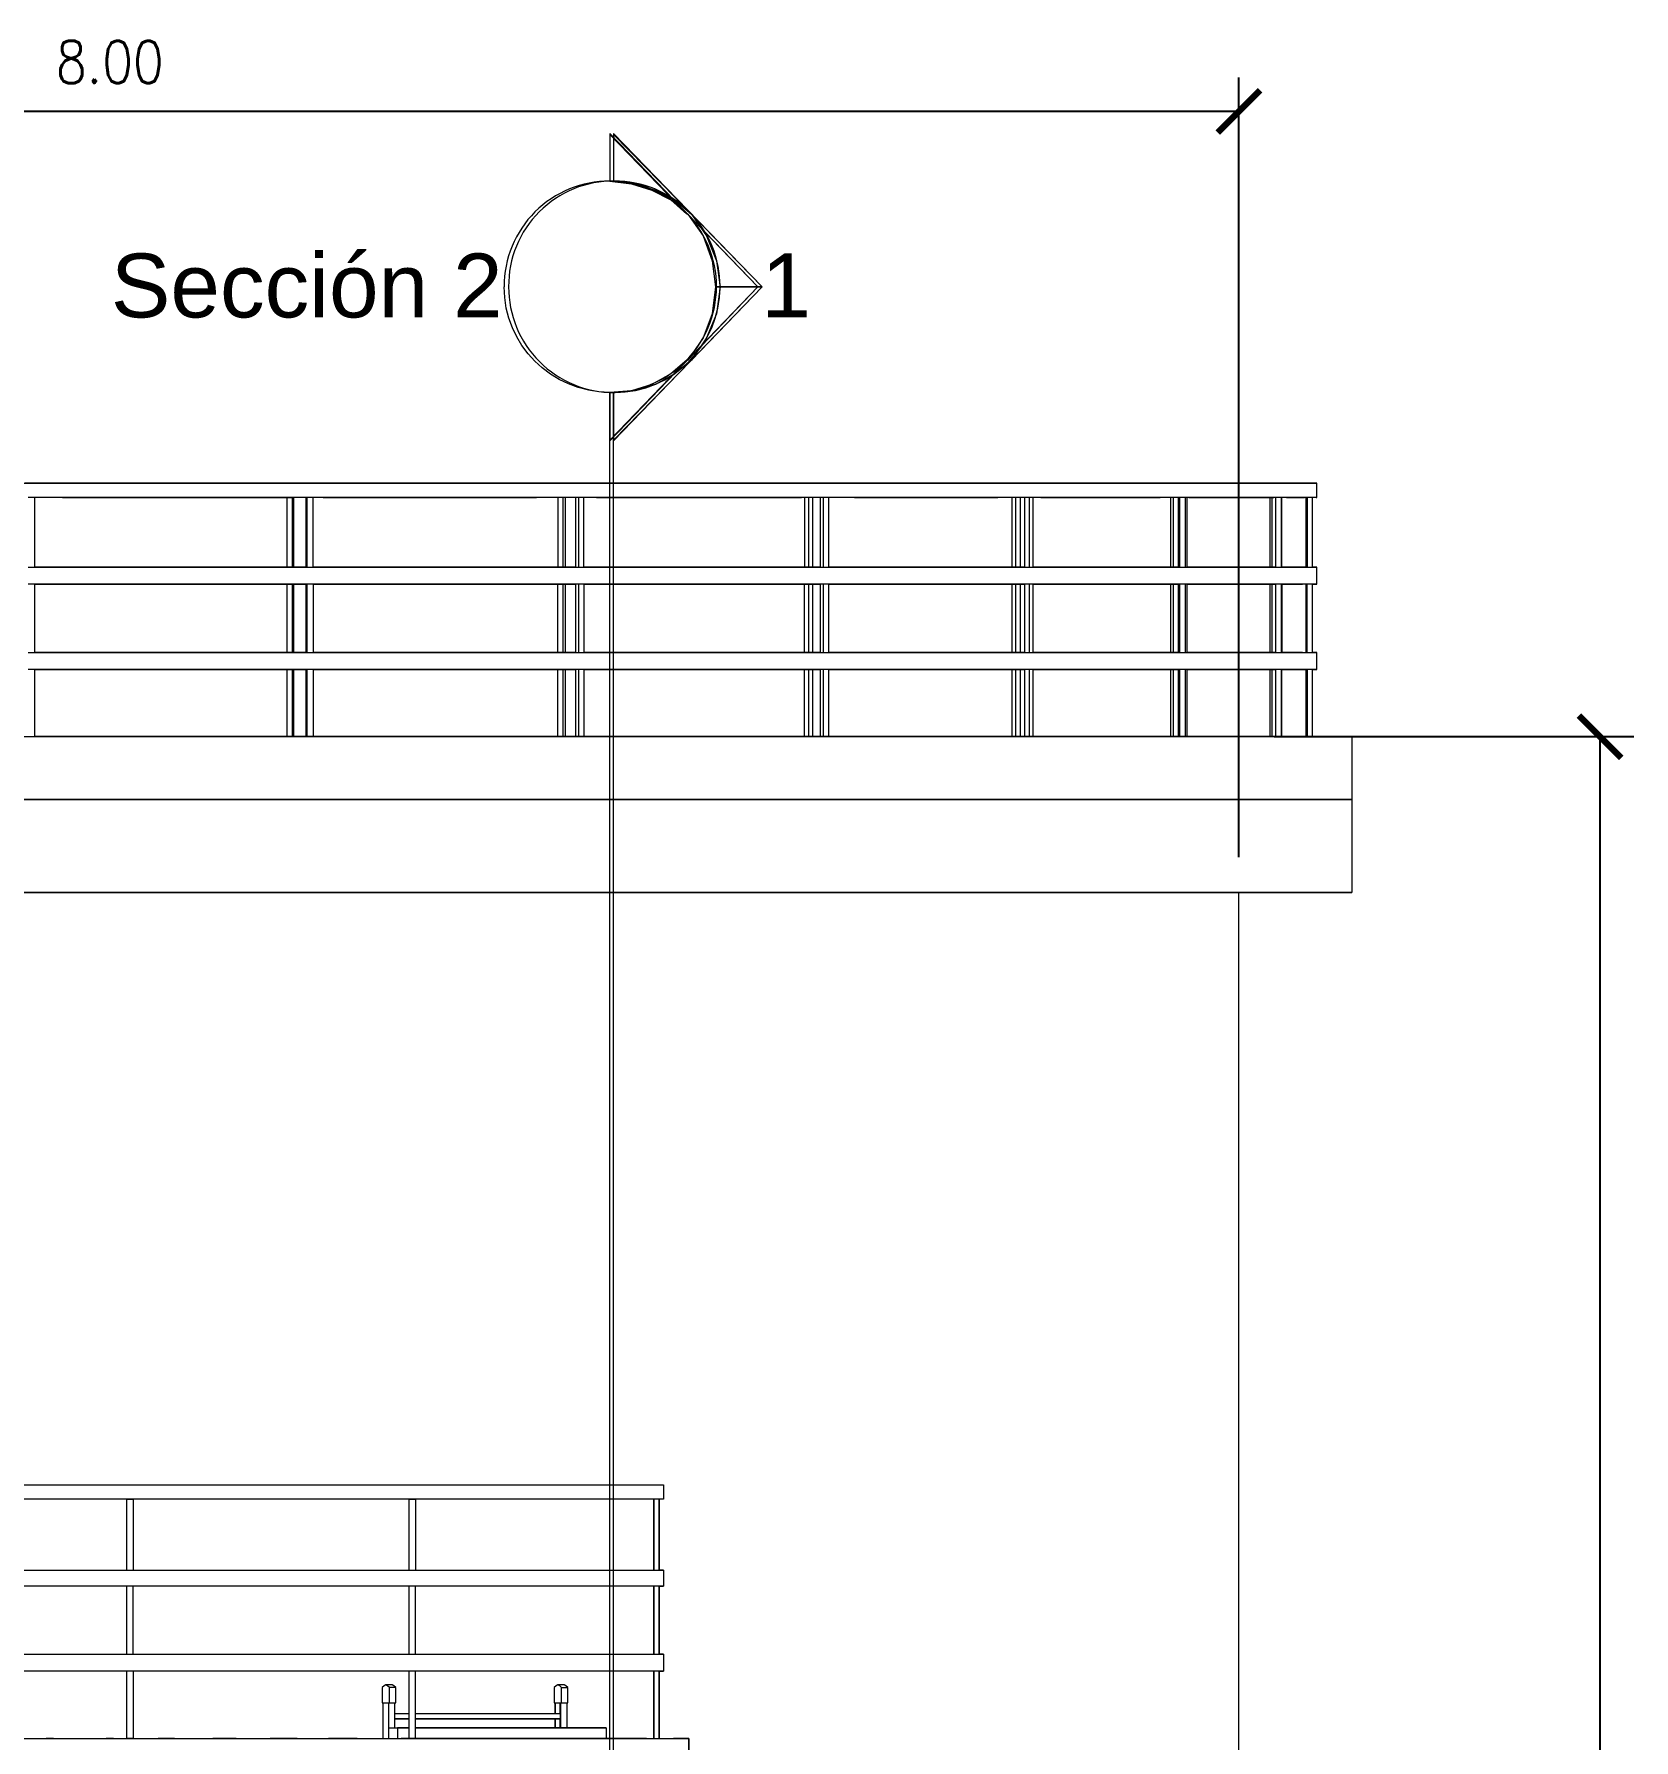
# Model space of a CAD drawing. Extents: x -187 to 52, y -9 to 65.
# Drawn here: x -0.04 to 5.63, y 44.24 to 50.28 of the extents above; entities that cross this region are included whole.
import ezdxf

# ---------------------------------------------------------------- set-up
doc = ezdxf.new("R2010")
doc.units = 0
doc.header["$MEASUREMENT"] = 0
for name, color, linetype in [('Cotas', 1, 'Continuous'), ('PDF3_Geometría', 7, 'Continuous'), ('PDF3_Texto', 7, 'Continuous')]:
    doc.layers.add(name, color=color, linetype=linetype)
doc.styles.add('PDF Arial', font='arial.ttf')
doc.styles.add('ROMANS', font='ROMANS.SHX', dxfattribs={"width": 0.85})
doc.dimstyles.new('1.100', dxfattribs={"dimtxt": 0.15, "dimasz": 0.15, "dimexe": 0.12, "dimexo": 0.125, "dimgap": 0.1, "dimtad": 1, "dimzin": 0, "dimdsep": 46, "dimtxsty": 'ROMANS', "dimblk": 'ARCHTICK', "dimcen": 0.09, "dimclrd": 256, "dimclre": 256, "dimclrt": 2, "dimadec": 0, "dimazin": 0, "dimtfac": 1, "dimtofl": 0, "dimtmove": 0, "dimatfit": 3, "dimfxl": 10, "dimfxlon": 1, "dimtolj": 1, "dimtzin": 0, "dimarcsym": 0})

# ---------------------------------------------------------------- blocks, each defined once
blk = doc.blocks.new('_ArchTick')
at = {"color": 0, "linetype": 'ByBlock', "const_width": 0.15}
blk.add_lwpolyline([(-0.5, -0.5), (0.5, 0.5)], dxfattribs=at)
blk = doc.blocks.new('*D13')
at = {"layer": 'Cotas', "lineweight": -2, "transparency": 16777216}
for p, q in [((4.3566, 47.7956), (5.6307, 47.7956)), ((5.5107, 14.9385), (5.5107, 47.7956)), ((4.3566, 14.9385), (5.6307, 14.9385))]:
    blk.add_line(p, q, dxfattribs=at)
at = {"layer": 'Defpoints', "color": 0, "transparency": 16777216}
for p in [(4.2316, 47.7956), (5.5107, 47.7956), (4.2316, 14.9385)]:
    blk.add_point(p, dxfattribs=at)
at = {"layer": 'Cotas', "lineweight": -2, "transparency": 16777216, "xscale": 0.15, "yscale": 0.15, "zscale": 0.15}
for p, rotation in [((5.5107, 47.7956), 90), ((5.5107, 14.9385), 270)]:
    blk.add_blockref('_ArchTick', p, dxfattribs=dict(at, rotation=rotation))
at = {"layer": 'Cotas', "color": 2, "transparency": 16777216, "insert": (5.3357, 31.367), "char_height": 0.15, "attachment_point": 5, "rotation": 90, "style": 'ROMANS'}
blk.add_mtext('\\A1;32.86', dxfattribs=at)
blk = doc.blocks.new('*D14')
at = {"layer": 'Cotas', "lineweight": -2, "transparency": 16777216}
for p, q in [((-3.7684, 47.3682), (-3.7684, 50.1309)), ((4.2316, 47.3682), (4.2316, 50.1309)), ((-3.7684, 50.0109), (4.2316, 50.0109))]:
    blk.add_line(p, q, dxfattribs=at)
at = {"layer": 'Defpoints', "color": 0, "transparency": 16777216}
for p in [(4.2316, 50.0109), (-3.7684, 47.2432), (4.2316, 47.2432)]:
    blk.add_point(p, dxfattribs=at)
at = {"layer": 'Cotas', "lineweight": -2, "transparency": 16777216, "xscale": 0.15, "yscale": 0.15, "zscale": 0.15, "rotation": 180}
blk.add_blockref('_ArchTick', (-3.7684, 50.0109), dxfattribs=at)
at = {"layer": 'Cotas', "lineweight": -2, "transparency": 16777216, "xscale": 0.15, "yscale": 0.15, "zscale": 0.15}
blk.add_blockref('_ArchTick', (4.2316, 50.0109), dxfattribs=at)
at = {"layer": 'Cotas', "color": 2, "transparency": 16777216, "insert": (0.2316, 50.1859), "char_height": 0.15, "attachment_point": 5, "style": 'ROMANS'}
blk.add_mtext('\\A1;8.00', dxfattribs=at)

msp = doc.modelspace()

# ---------------------------------------------------------------- linework, layer by layer
at = {"layer": 'PDF3_Geometría', "lineweight": 9}
for points in [[(1.6284, 12.6496, -0.416317), (2.003, 13.0242, -0.417715), (2.3808, 12.6496, -0.414545), (2.003, 12.275), (2.003, 12.1067), (2.5268, 12.6496), (2.003, 13.1924), (2.003, 13.0242), (2.003, 49.0147), (2.003, 48.8432), (2.5268, 49.3893), (2.003, 49.9321), (2.003, 49.7639, 0.416317), (1.6284, 49.3893)], [(2.003, 49.0147, 0.414545), (2.3808, 49.3893, 0.417715), (2.003, 49.7639)]]:
    msp.add_lwpolyline(points, format="xyb", dxfattribs=at)
for points in [[(2.003, 49.929), (2.003, 49.7639), (2.0792, 49.7543), (2.1522, 49.7321), (2.2189, 49.6972), (2.276, 49.6464)], [(2.0157, 49.929), (2.0157, 49.7639), (2.0919, 49.7543), (2.1649, 49.7321), (2.2316, 49.6972), (2.2919, 49.6464)], [(2.3776, 49.3893), (2.5268, 49.3893), (2.2792, 49.6464), (2.3332, 49.5702), (2.3649, 49.4813)], [(2.3935, 49.3893), (2.5427, 49.3893), (2.2919, 49.6464), (2.3459, 49.5702), (2.3808, 49.4813)], [(2.3776, 49.3893), (2.3649, 49.294), (2.3332, 49.2083), (2.2792, 49.129), (2.5268, 49.3893)], [(2.3935, 49.3893), (2.3808, 49.294), (2.3459, 49.2083), (2.2919, 49.129), (2.5427, 49.3893)], [(2.003, 48.8464), (2.276, 49.129), (2.2189, 49.0813), (2.1522, 49.0432), (2.0792, 49.021), (2.003, 49.0147)], [(2.0157, 48.8464), (2.2919, 49.129), (2.2316, 49.0813), (2.1649, 49.0432), (2.0919, 49.021), (2.0157, 49.0147)]]:
    msp.add_lwpolyline(points, close=True, dxfattribs=at)
for points in [[(2.0157, 12.275), (2.0157, 12.1067), (2.5427, 12.6496), (2.0157, 13.1924), (2.0157, 13.0242), (2.0157, 49.0147), (2.0157, 48.8432), (2.5427, 49.3893), (2.0157, 49.9321), (2.0157, 49.7639)], [(4.2316, 47.6877), (4.2316, 49.2496), (4.2316, 49.4274)]]:
    msp.add_lwpolyline(points, dxfattribs=at)
msp.add_lwpolyline([(2.3935, 49.3893, 0.416317), (2.0189, 49.7639, 0.419492), (1.6443, 49.3893, 0.416317), (2.0189, 49.0147, 0.413136)], format="xyb", close=True, dxfattribs=at)
at = {"layer": 'PDF3_Geometría', "lineweight": 18}
for points in [[(-0.1399, 48.694), (0.0633, 48.694), (0.2951, 48.694), (0.5268, 48.694), (0.7586, 48.694), (0.9871, 48.694), (1.2125, 48.694), (1.4379, 48.694), (1.657, 48.694), (1.8728, 48.694), (2.0824, 48.694), (2.2887, 48.694), (2.4887, 48.694), (2.6824, 48.694), (2.8697, 48.694), (3.0475, 48.694), (3.2157, 48.694), (3.3776, 48.694), (3.53, 48.694), (3.6728, 48.694), (3.803, 48.694), (3.9268, 48.694), (4.0379, 48.694), (4.1363, 48.694), (4.2252, 48.694), (4.3014, 48.694), (4.3681, 48.694), (4.4189, 48.694), (4.4601, 48.694), (4.4887, 48.694), (4.5046, 48.694), (4.5078, 48.694), (4.5046, 48.694), (4.4951, 48.694), (4.4728, 48.694), (4.4411, 48.694), (4.3935, 48.694), (4.3332, 48.694), (4.2633, 48.694), (4.1808, 48.694), (4.0855, 48.694), (3.9808, 48.694), (3.8633, 48.694), (3.7363, 48.694), (3.5967, 48.694), (3.4506, 48.694), (3.2919, 48.694), (3.1268, 48.694), (2.9522, 48.694), (2.7713, 48.694), (2.5808, 48.694), (2.384, 48.694), (2.1808, 48.694), (1.9713, 48.694), (1.7586, 48.694), (1.5395, 48.694), (1.3173, 48.694), (1.0919, 48.694), (0.8633, 48.694), (0.6348, 48.694), (0.403, 48.694), (0.1713, 48.694), (-0.0573, 48.694)], [(-0.0541, 48.694), (0.1744, 48.694), (0.4062, 48.694), (0.6379, 48.694), (0.8665, 48.694), (1.0919, 48.694), (1.3173, 48.694), (1.5395, 48.694), (1.7586, 48.694), (1.9713, 48.694), (2.1776, 48.694), (2.3808, 48.694), (2.5744, 48.694), (2.7649, 48.694), (2.9459, 48.694), (3.1173, 48.694), (3.2824, 48.694), (3.4379, 48.694), (3.584, 48.694), (3.7205, 48.694), (3.8443, 48.694), (3.9586, 48.694), (4.0633, 48.694), (4.1522, 48.694), (4.2348, 48.694), (4.3014, 48.694), (4.3586, 48.694), (4.3998, 48.694), (4.4316, 48.694), (4.4506, 48.694), (4.457, 48.694), (4.4506, 48.694), (4.4316, 48.694), (4.3998, 48.694), (4.3554, 48.694), (4.2982, 48.694), (4.2284, 48.694), (4.149, 48.694), (4.0538, 48.694), (3.9522, 48.694), (3.8348, 48.694), (3.7109, 48.694), (3.5744, 48.694), (3.4284, 48.694), (3.2728, 48.694), (3.1078, 48.694), (2.9332, 48.694), (2.7522, 48.694), (2.5617, 48.694), (2.3681, 48.694), (2.1649, 48.694), (1.9554, 48.694), (1.7427, 48.694), (1.5236, 48.694), (1.3046, 48.694), (1.0792, 48.694), (0.8506, 48.694), (0.6221, 48.694), (0.3903, 48.694), (0.1586, 48.694), (-0.07, 48.694)], [(4.5078, 48.6432), (4.5078, 48.694)], [(-0.0573, 48.3956), (0.1713, 48.3956), (0.403, 48.3956), (0.6348, 48.3956), (0.8633, 48.3956), (1.0919, 48.3956), (1.3173, 48.3956), (1.5395, 48.3956), (1.7586, 48.3956), (1.9713, 48.3956), (2.1808, 48.3956), (2.384, 48.3956), (2.5808, 48.3956), (2.7713, 48.3956), (2.9522, 48.3956), (3.1268, 48.3956), (3.2919, 48.3956), (3.4506, 48.3956), (3.5967, 48.3956), (3.7363, 48.3956), (3.8633, 48.3956), (3.9808, 48.3956), (4.0855, 48.3956), (4.1808, 48.3956), (4.2633, 48.3956), (4.3332, 48.3956), (4.3935, 48.3956), (4.4411, 48.3956), (4.4728, 48.3956), (4.4951, 48.3956), (4.5046, 48.3956), (4.5078, 48.3956), (4.5046, 48.3956), (4.4919, 48.3956), (4.4919, 48.6432), (4.4728, 48.6432), (4.4728, 48.3956), (4.4601, 48.3956), (4.4189, 48.3956), (4.384, 48.3956), (4.384, 48.6432)], [(4.5046, 48.6432), (4.5078, 48.6432), (4.5046, 48.6432), (4.4951, 48.6432), (4.4728, 48.6432), (4.4411, 48.6432), (4.3935, 48.6432), (4.3332, 48.6432), (4.2633, 48.6432), (4.1808, 48.6432), (4.0855, 48.6432), (3.9808, 48.6432), (3.8633, 48.6432), (3.7363, 48.6432), (3.5967, 48.6432), (3.4506, 48.6432), (3.2919, 48.6432), (3.1268, 48.6432), (2.9522, 48.6432), (2.7713, 48.6432), (2.5808, 48.6432), (2.384, 48.6432), (2.1808, 48.6432), (1.9713, 48.6432), (1.7586, 48.6432), (1.5395, 48.6432), (1.3173, 48.6432), (1.0919, 48.6432), (0.8633, 48.6432), (0.6348, 48.6432), (0.403, 48.6432), (0.1713, 48.6432), (-0.0573, 48.6432)], [(-0.0351, 48.6432), (-0.0351, 48.3956), (0.1744, 48.3956), (0.4062, 48.3956), (0.6379, 48.3956), (0.8665, 48.3956), (0.9268, 48.3956), (0.9268, 48.6432)], [(0.0633, 48.6432), (0.2951, 48.6432), (0.5268, 48.6432), (0.7586, 48.6432)], [(0.1586, 48.6432), (0.3903, 48.6432), (0.6221, 48.6432), (0.8506, 48.6432), (0.876, 48.6432), (0.8665, 48.6432), (0.6379, 48.6432), (0.4062, 48.6432), (0.1744, 48.6432)], [(0.8506, 48.6432), (0.8601, 48.6432)], [(0.8792, 48.3956), (0.8792, 48.6432)], [(1.8379, 48.3956), (1.8379, 48.6432), (1.8189, 48.6432), (1.8189, 48.3956), (1.657, 48.3956), (1.4379, 48.3956), (1.2125, 48.3956), (0.9871, 48.3956), (0.9522, 48.3956), (0.9522, 48.6432), (0.93, 48.6432), (0.93, 48.3956)], [(0.9871, 48.6432), (1.2125, 48.6432), (1.4379, 48.6432), (1.657, 48.6432)], [(1.0792, 48.6432), (1.3046, 48.6432), (1.5236, 48.6432), (1.7427, 48.6432)], [(1.7586, 48.6432), (1.5395, 48.6432), (1.3173, 48.6432), (1.0919, 48.6432)], [(1.8443, 48.6432), (1.8443, 48.3956), (1.8728, 48.3956), (1.8824, 48.3956), (1.8824, 48.6432)], [(2.7078, 48.3956), (2.7078, 48.6432), (2.6919, 48.6432), (2.6919, 48.3956), (2.6824, 48.3956), (2.4887, 48.3956), (2.2887, 48.3956), (2.0824, 48.3956), (1.9109, 48.3956), (1.9109, 48.6432), (1.8919, 48.6432), (1.8919, 48.3956)], [(1.9554, 48.6432), (2.1649, 48.6432), (2.3681, 48.6432), (2.5617, 48.6432), (2.6697, 48.6432), (2.5744, 48.6432), (2.3808, 48.6432), (2.1776, 48.6432), (1.9713, 48.6432)], [(2.0728, 48.6432), (2.0824, 48.6432), (2.2887, 48.6432), (2.4887, 48.6432), (2.6824, 48.6432)], [(2.7205, 48.6432), (2.7205, 48.3956), (2.749, 48.3956), (2.749, 48.6432)], [(2.7586, 48.6432), (2.7586, 48.3956)], [(2.7776, 48.6432), (2.7776, 48.3956), (2.8697, 48.3956), (3.0475, 48.3956), (3.2157, 48.3956), (3.3776, 48.3956), (3.4284, 48.3956), (3.4284, 48.6432), (3.2728, 48.6432), (3.1078, 48.6432), (2.9332, 48.6432)], [(2.8697, 48.6432), (3.0475, 48.6432), (3.2157, 48.6432), (3.3776, 48.6432)], [(3.4633, 48.6432), (3.4379, 48.6432), (3.2824, 48.6432), (3.1173, 48.6432), (2.9459, 48.6432)], [(3.4411, 48.3956), (3.4411, 48.6432)], [(3.457, 48.6432), (3.457, 48.3956), (3.4728, 48.3956), (3.4728, 48.6432)], [(3.4887, 48.6432), (3.4887, 48.3956)], [(3.5014, 48.6432), (3.5014, 48.3956), (3.53, 48.3956), (3.6728, 48.3956), (3.803, 48.3956), (3.9268, 48.3956), (3.9903, 48.3956), (3.9903, 48.6432)], [(3.53, 48.6432), (3.6728, 48.6432), (3.803, 48.6432), (3.9268, 48.6432)], [(4.0062, 48.6432), (3.9586, 48.6432), (3.8443, 48.6432), (3.7205, 48.6432), (3.584, 48.6432), (3.5681, 48.6432), (3.5744, 48.6432), (3.7109, 48.6432), (3.8348, 48.6432), (3.9522, 48.6432)], [(3.9998, 48.3956), (3.9998, 48.6432)], [(4.0157, 48.6432), (4.0157, 48.3956), (4.0221, 48.3956), (4.0221, 48.6432)], [(4.0411, 48.6432), (4.0411, 48.3956)], [(4.0475, 48.6432), (4.0475, 48.3956), (4.1363, 48.3956), (4.2252, 48.3956), (4.3014, 48.3956), (4.3427, 48.3956), (4.3427, 48.6432)], [(4.3617, 48.3956), (4.3554, 48.3956), (4.2982, 48.3956), (4.2284, 48.3956), (4.149, 48.3956), (4.0538, 48.3956), (4.0475, 48.3956), (4.0633, 48.3956), (4.1522, 48.3956), (4.2348, 48.3956), (4.3014, 48.3956), (4.3586, 48.3956), (4.3617, 48.3956), (4.3617, 48.6432)], [(4.0538, 48.6432), (4.149, 48.6432), (4.2284, 48.6432), (4.2982, 48.6432), (4.3554, 48.6432)], [(4.3586, 48.6432), (4.3014, 48.6432), (4.2348, 48.6432), (4.1522, 48.6432), (4.0633, 48.6432)], [(4.1363, 48.6432), (4.2252, 48.6432), (4.3014, 48.6432)], [(4.349, 48.3956), (4.349, 48.6432)], [(4.3808, 48.6432), (4.3808, 48.3956)], [(4.4189, 48.6432), (4.4601, 48.6432), (4.4633, 48.6432)], [(4.4697, 48.3956), (4.4697, 48.6432)], [(4.5078, 48.3353), (4.5078, 48.3956)], [(-0.0573, 48.094), (0.1713, 48.094), (0.403, 48.094), (0.6348, 48.094), (0.8633, 48.094), (1.0919, 48.094), (1.3173, 48.094), (1.5395, 48.094), (1.7586, 48.094), (1.9713, 48.094), (2.1808, 48.094), (2.384, 48.094), (2.5808, 48.094), (2.7713, 48.094), (2.9522, 48.094), (3.1268, 48.094), (3.2919, 48.094), (3.4506, 48.094), (3.5967, 48.094), (3.7363, 48.094), (3.8633, 48.094), (3.9808, 48.094), (4.0855, 48.094), (4.1808, 48.094), (4.2633, 48.094), (4.3332, 48.094), (4.3935, 48.094), (4.4411, 48.094), (4.4728, 48.094), (4.4951, 48.094), (4.5046, 48.094), (4.5078, 48.094), (4.5046, 48.094), (4.4919, 48.094), (4.4919, 48.3353), (4.5046, 48.3353), (4.5078, 48.3353), (4.5046, 48.3353), (4.4951, 48.3353), (4.4728, 48.3353), (4.4411, 48.3353), (4.3935, 48.3353), (4.3332, 48.3353), (4.2633, 48.3353), (4.1808, 48.3353), (4.0855, 48.3353), (3.9808, 48.3353), (3.8633, 48.3353), (3.7363, 48.3353), (3.5967, 48.3353), (3.4506, 48.3353), (3.2919, 48.3353), (3.1268, 48.3353), (2.9522, 48.3353), (2.7713, 48.3353), (2.5808, 48.3353), (2.384, 48.3353), (2.1808, 48.3353), (1.9713, 48.3353), (1.7586, 48.3353), (1.5395, 48.3353), (1.3173, 48.3353), (1.0919, 48.3353), (0.8633, 48.3353), (0.6348, 48.3353), (0.403, 48.3353), (0.1713, 48.3353), (-0.0573, 48.3353)], [(0.8792, 48.094), (0.8792, 48.3353)], [(0.93, 48.3353), (0.93, 48.094)], [(1.8379, 48.094), (1.8379, 48.3353)], [(1.8919, 48.3353), (1.8919, 48.094)], [(2.7078, 48.094), (2.7078, 48.3353)], [(2.7586, 48.3353), (2.7586, 48.094)], [(3.4411, 48.094), (3.4411, 48.3353)], [(3.4887, 48.3353), (3.4887, 48.094)], [(3.9998, 48.094), (3.9998, 48.3353)], [(4.0411, 48.3353), (4.0411, 48.094)], [(4.3617, 48.094), (4.3554, 48.094), (4.2982, 48.094), (4.2284, 48.094), (4.149, 48.094), (4.0538, 48.094), (4.0475, 48.094), (4.0633, 48.094), (4.1522, 48.094), (4.2348, 48.094), (4.3014, 48.094), (4.3586, 48.094), (4.3617, 48.094), (4.3617, 48.3353), (4.3586, 48.3353), (4.3014, 48.3353), (4.2348, 48.3353), (4.1522, 48.3353), (4.0633, 48.3353), (4.0475, 48.3353), (4.0538, 48.3353), (4.149, 48.3353), (4.2284, 48.3353), (4.2982, 48.3353), (4.3554, 48.3353), (4.3617, 48.3353)], [(4.349, 48.094), (4.349, 48.3353)], [(4.3808, 48.3353), (4.3808, 48.094)], [(4.4697, 48.094), (4.4697, 48.3353)], [(4.5078, 48.0337), (4.5078, 48.094)], [(4.3808, 47.7956), (4.384, 47.7956), (4.384, 48.0337), (4.4189, 48.0337), (4.4601, 48.0337), (4.4728, 48.0337), (4.4728, 47.7956), (4.4919, 47.7956), (4.4919, 48.0337), (4.5046, 48.0337), (4.5078, 48.0337), (4.5046, 48.0337), (4.4951, 48.0337), (4.4728, 48.0337), (4.4411, 48.0337), (4.3935, 48.0337), (4.3332, 48.0337), (4.2633, 48.0337), (4.1808, 48.0337), (4.0855, 48.0337), (3.9808, 48.0337), (3.8633, 48.0337), (3.7363, 48.0337), (3.5967, 48.0337), (3.4506, 48.0337), (3.2919, 48.0337), (3.1268, 48.0337), (2.9522, 48.0337), (2.7713, 48.0337), (2.5808, 48.0337), (2.384, 48.0337), (2.1808, 48.0337), (1.9713, 48.0337), (1.7586, 48.0337), (1.5395, 48.0337), (1.3173, 48.0337), (1.0919, 48.0337), (0.8633, 48.0337), (0.6348, 48.0337), (0.403, 48.0337), (0.1713, 48.0337), (-0.0573, 48.0337)], [(0.8792, 47.7956), (0.8601, 47.7956), (0.8601, 48.0337), (0.7586, 48.0337), (0.5268, 48.0337), (0.2951, 48.0337), (0.0633, 48.0337), (-0.0351, 48.0337), (-0.0351, 47.7956)], [(0.93, 48.0337), (0.93, 47.7956), (0.9268, 47.7956), (0.9268, 48.0337), (0.8824, 48.0337), (0.8824, 47.7956), (0.8792, 47.7956), (0.8792, 48.0337)], [(1.8379, 47.7956), (1.8189, 47.7956), (1.8189, 48.0337), (1.657, 48.0337), (1.4379, 48.0337), (1.2125, 48.0337), (0.9871, 48.0337), (0.9522, 48.0337), (1.0919, 48.0337), (1.3173, 48.0337), (1.5395, 48.0337), (1.7586, 48.0337), (1.8824, 48.0337), (1.7427, 48.0337), (1.5236, 48.0337), (1.3046, 48.0337), (1.0792, 48.0337), (0.9522, 48.0337), (0.9522, 47.7956), (0.93, 47.7956)], [(1.8919, 48.0337), (1.8919, 47.7956), (1.8824, 47.7956), (1.8824, 48.0337), (1.8728, 48.0337), (1.8443, 48.0337), (1.8443, 47.7956), (1.8379, 47.7956), (1.8379, 48.0337)], [(2.7078, 47.7956), (2.6919, 47.7956), (2.6919, 48.0337), (2.6824, 48.0337), (2.4887, 48.0337), (2.2887, 48.0337), (2.0824, 48.0337), (1.9109, 48.0337), (1.9713, 48.0337), (2.1776, 48.0337), (2.3808, 48.0337), (2.5744, 48.0337), (2.749, 48.0337), (2.5617, 48.0337), (2.3681, 48.0337), (2.1649, 48.0337), (1.9554, 48.0337), (1.9109, 48.0337), (1.9109, 47.7956), (1.8919, 47.7956)], [(2.7586, 48.0337), (2.7586, 47.7956), (2.749, 47.7956), (2.749, 48.0337), (2.7205, 48.0337), (2.7205, 47.7956), (2.7078, 47.7956), (2.7078, 48.0337)], [(3.4411, 47.7956), (3.4284, 47.7956), (3.4284, 48.0337), (3.3776, 48.0337), (3.2157, 48.0337), (3.0475, 48.0337), (2.8697, 48.0337), (2.7776, 48.0337), (2.7776, 47.7956), (2.7586, 47.7956)], [(3.4887, 48.0337), (3.4887, 47.7956), (3.4728, 47.7956), (3.4728, 48.0337), (3.457, 48.0337), (3.457, 47.7956), (3.4411, 47.7956), (3.4411, 48.0337)], [(3.9998, 47.7956), (3.9903, 47.7956), (3.9903, 48.0337), (3.9268, 48.0337), (3.803, 48.0337), (3.6728, 48.0337), (3.53, 48.0337), (3.5014, 48.0337), (3.5014, 47.7956), (3.4887, 47.7956)], [(4.0411, 48.0337), (4.0411, 47.7956), (4.0221, 47.7956), (4.0221, 48.0337), (4.0157, 48.0337), (4.0157, 47.7956), (3.9998, 47.7956), (3.9998, 48.0337)], [(4.349, 47.7956), (4.3427, 47.7956), (4.3427, 48.0337), (4.3014, 48.0337), (4.2252, 48.0337), (4.1363, 48.0337), (4.0475, 48.0337), (4.0475, 47.7956), (4.0411, 47.7956)], [(4.3808, 48.0337), (4.3808, 47.7956), (4.3617, 47.7956), (4.3617, 48.0337), (4.3586, 48.0337), (4.3014, 48.0337), (4.2348, 48.0337), (4.1522, 48.0337), (4.0633, 48.0337), (4.0475, 48.0337), (4.0538, 48.0337), (4.149, 48.0337), (4.2284, 48.0337), (4.2982, 48.0337), (4.3554, 48.0337), (4.3617, 48.0337)], [(4.3617, 47.7956), (4.349, 47.7956), (4.349, 48.0337)], [(4.4697, 47.7956), (4.4697, 48.0337)], [(-1.7208, 45.1448), (2.1935, 45.1448), (2.1935, 45.094), (-1.7208, 45.094), (-1.7081, 45.094), (-1.7081, 44.8432), (-1.7081, 45.094), (-1.7081, 44.8432), (-1.7208, 44.8432), (-1.7208, 44.7861), (-1.7081, 44.7861), (-1.7081, 44.5448), (-1.7081, 44.7861), (-1.7081, 44.5448), (-1.7208, 44.5448), (-1.7208, 44.4845), (-1.7081, 44.4845), (-1.7081, 44.2464), (-1.7081, 44.4845), (-1.7081, 44.2464), (-1.6859, 44.2464), (-1.6859, 44.4845), (-1.6859, 44.2464), (-1.6859, 44.4845)], [(2.1681, 45.1448), (2.1935, 45.1448)], [(0.2919, 44.8432), (0.2919, 45.094), (0.3141, 45.094), (0.3141, 44.8432)], [(1.2919, 44.8432), (1.2919, 45.094), (1.3141, 45.094), (1.3141, 44.8432)], [(2.1935, 44.8432), (2.1776, 44.8432), (2.1776, 45.094), (2.1776, 44.8432), (2.1776, 45.094), (2.1586, 45.094), (2.1586, 44.8432)], [(2.1935, 45.094), (2.1776, 45.094)], [(-1.7208, 44.8432), (2.1935, 44.8432), (2.1935, 44.7861), (-1.7208, 44.7861)], [(0.2919, 44.5448), (0.2919, 44.7861)], [(0.3141, 44.5448), (0.3141, 44.7861)], [(1.2919, 44.5448), (1.2919, 44.7861)], [(1.3141, 44.5448), (1.3141, 44.7861)], [(2.1586, 44.7861), (2.1586, 44.5448)], [(2.1935, 44.5448), (2.1776, 44.5448), (2.1776, 44.7861), (2.1935, 44.7861)], [(-1.7208, 44.5448), (2.1935, 44.5448), (2.1935, 44.4845), (-1.7208, 44.4845)], [(0.3141, 44.4845), (0.3141, 44.2464), (0.2919, 44.2464), (0.2919, 44.4845)], [(1.2919, 44.2464), (1.2919, 44.4845)], [(1.3141, 44.2464), (1.3141, 44.4845)], [(2.1586, 44.4845), (2.1586, 44.2464), (2.1776, 44.2464), (2.1776, 44.4845), (2.1776, 44.2464), (2.1776, 44.4845), (2.1935, 44.4845)], [(1.2221, 44.3734), (1.2443, 44.3734), (1.2443, 44.4274), (1.2379, 44.4337), (1.2316, 44.4369), (1.2094, 44.4369)], [(1.2443, 44.4274), (1.2221, 44.4274)], [(1.8316, 44.3734), (1.8538, 44.3734), (1.8538, 44.4274), (1.8475, 44.4337), (1.8411, 44.4369), (1.8189, 44.4369)], [(1.8316, 44.4274), (1.8538, 44.4274)], [(1.1998, 44.2464), (1.1998, 44.3734), (1.2189, 44.3734), (1.2189, 44.2464)], [(1.2411, 44.2845), (1.2411, 44.3734)], [(1.8221, 44.2845), (1.8284, 44.2845), (1.8284, 44.3734), (1.8284, 44.2845)], [(1.8252, 44.3734), (1.8252, 44.3353)], [(1.8506, 44.3734), (1.8506, 44.2845)], [(1.2411, 44.3353), (1.2919, 44.3353)], [(1.3141, 44.3353), (1.8284, 44.3353)], [(1.8252, 44.3163), (1.8252, 44.2845)], [(-1.7525, 44.2464), (-1.816, 44.2464), (2.2824, 44.2464), (2.2284, 44.2464)], [(0.0316, 44.2464), (0.0157, 44.2464), (0.0062, 44.2464)], [(0.2443, 44.2464), (0.2316, 44.2464), (0.2189, 44.2464)], [(0.4601, 44.2464), (0.4475, 44.2464), (0.403, 44.2464)], [(0.6792, 44.2464), (0.6601, 44.2464), (0.5967, 44.2464)], [(0.8951, 44.2464), (0.876, 44.2464), (0.7998, 44.2464)], [(1.1078, 44.2464), (1.0855, 44.2464), (1.0062, 44.2464)], [(1.1649, 44.2464), (1.2221, 44.2464)], [(1.2221, 44.2845), (1.257, 44.2845), (1.2506, 44.2845), (1.2601, 44.2845), (1.276, 44.2845), (1.2919, 44.2845), (1.2855, 44.2845), (1.2665, 44.2845), (1.257, 44.2845), (1.2633, 44.2845)], [(1.2506, 44.2845), (1.2506, 44.2464)], [(1.9903, 44.2845), (1.9903, 44.2464), (2.0379, 44.2464), (2.0475, 44.2464), (2.0506, 44.2464), (2.0379, 44.2464), (2.0157, 44.2464), (1.984, 44.2464), (1.9427, 44.2464), (1.8919, 44.2464), (1.8348, 44.2464), (1.7713, 44.2464), (1.7046, 44.2464), (1.6379, 44.2464), (1.5713, 44.2464), (1.5046, 44.2464), (1.4411, 44.2464), (1.3871, 44.2464), (1.3363, 44.2464), (1.3141, 44.2464), (1.2919, 44.2464), (1.2633, 44.2464)], [(1.8411, 44.2845), (1.876, 44.2845), (1.9205, 44.2845), (1.9522, 44.2845), (1.9744, 44.2845), (1.984, 44.2845), (1.9808, 44.2845), (1.9649, 44.2845), (1.9395, 44.2845), (1.8982, 44.2845), (1.8506, 44.2845), (1.7967, 44.2845), (1.7332, 44.2845), (1.6665, 44.2845), (1.5998, 44.2845), (1.5332, 44.2845), (1.4697, 44.2845), (1.4125, 44.2845), (1.3586, 44.2845), (1.3173, 44.2845), (1.3141, 44.2845), (1.3459, 44.2845), (1.3935, 44.2845), (1.4475, 44.2845), (1.5078, 44.2845), (1.5744, 44.2845), (1.6379, 44.2845), (1.7046, 44.2845), (1.7649, 44.2845), (1.8252, 44.2845), (1.876, 44.2845), (1.9205, 44.2845), (1.9522, 44.2845), (1.9776, 44.2845), (1.9903, 44.2845), (1.9776, 44.2845), (1.9554, 44.2845), (1.9236, 44.2845), (1.8824, 44.2845)], [(2.1332, 44.2464), (2.0951, 44.2464), (2.0379, 44.2464)]]:
    msp.add_lwpolyline(points, dxfattribs=at)
for points in [[(-0.0351, 48.3956), (0.0633, 48.3956), (0.2951, 48.3956), (0.5268, 48.3956), (0.7586, 48.3956), (0.8601, 48.3956), (0.8601, 48.6432), (0.8792, 48.6432), (0.8824, 48.6432), (0.8824, 48.3956), (0.9268, 48.3956), (0.8506, 48.3956), (0.6221, 48.3956), (0.3903, 48.3956), (0.1586, 48.3956)], [(4.3998, 48.6432), (4.4316, 48.6432), (4.4506, 48.6432), (4.457, 48.6432), (4.4506, 48.6432), (4.4316, 48.6432)], [(0.9522, 48.3956), (1.0919, 48.3956), (1.3173, 48.3956), (1.5395, 48.3956), (1.7586, 48.3956), (1.8824, 48.3956), (1.7427, 48.3956), (1.5236, 48.3956), (1.3046, 48.3956), (1.0792, 48.3956)], [(1.9109, 48.3956), (1.9713, 48.3956), (2.1776, 48.3956), (2.3808, 48.3956), (2.5744, 48.3956), (2.749, 48.3956), (2.5617, 48.3956), (2.3681, 48.3956), (2.1649, 48.3956), (1.9554, 48.3956)], [(2.7776, 48.3956), (2.9459, 48.3956), (3.1173, 48.3956), (3.2824, 48.3956), (3.4379, 48.3956), (3.4728, 48.3956), (3.4284, 48.3956), (3.2728, 48.3956), (3.1078, 48.3956), (2.9332, 48.3956)], [(3.5014, 48.3956), (3.584, 48.3956), (3.7205, 48.3956), (3.8443, 48.3956), (3.9586, 48.3956), (4.0221, 48.3956), (3.9522, 48.3956), (3.8348, 48.3956), (3.7109, 48.3956), (3.5744, 48.3956)], [(4.384, 48.3956), (4.3998, 48.3956), (4.4316, 48.3956), (4.4506, 48.3956), (4.457, 48.3956), (4.4506, 48.3956), (4.4316, 48.3956), (4.3998, 48.3956)], [(-0.0351, 48.3353), (-0.0351, 48.094), (0.0633, 48.094), (0.2951, 48.094), (0.5268, 48.094), (0.7586, 48.094), (0.8601, 48.094), (0.8601, 48.3353), (0.7586, 48.3353), (0.5268, 48.3353), (0.2951, 48.3353), (0.0633, 48.3353)], [(-0.0351, 48.3353), (0.1744, 48.3353), (0.4062, 48.3353), (0.6379, 48.3353), (0.8665, 48.3353), (0.9268, 48.3353), (0.8506, 48.3353), (0.6221, 48.3353), (0.3903, 48.3353), (0.1586, 48.3353)], [(0.8824, 48.3353), (0.8824, 48.094), (0.9268, 48.094), (0.9268, 48.3353)], [(0.9522, 48.3353), (0.9522, 48.094), (0.9871, 48.094), (1.2125, 48.094), (1.4379, 48.094), (1.657, 48.094), (1.8189, 48.094), (1.8189, 48.3353), (1.657, 48.3353), (1.4379, 48.3353), (1.2125, 48.3353), (0.9871, 48.3353)], [(0.9522, 48.3353), (1.0919, 48.3353), (1.3173, 48.3353), (1.5395, 48.3353), (1.7586, 48.3353), (1.8824, 48.3353), (1.7427, 48.3353), (1.5236, 48.3353), (1.3046, 48.3353), (1.0792, 48.3353)], [(1.8443, 48.3353), (1.8443, 48.094), (1.8728, 48.094), (1.8824, 48.094), (1.8824, 48.3353), (1.8728, 48.3353)], [(1.9109, 48.3353), (1.9109, 48.094), (2.0824, 48.094), (2.2887, 48.094), (2.4887, 48.094), (2.6824, 48.094), (2.6919, 48.094), (2.6919, 48.3353), (2.6824, 48.3353), (2.4887, 48.3353), (2.2887, 48.3353), (2.0824, 48.3353)], [(1.9109, 48.3353), (1.9713, 48.3353), (2.1776, 48.3353), (2.3808, 48.3353), (2.5744, 48.3353), (2.749, 48.3353), (2.5617, 48.3353), (2.3681, 48.3353), (2.1649, 48.3353), (1.9554, 48.3353)], [(2.7205, 48.3353), (2.7205, 48.094), (2.749, 48.094), (2.749, 48.3353)], [(2.7776, 48.3353), (2.7776, 48.094), (2.8697, 48.094), (3.0475, 48.094), (3.2157, 48.094), (3.3776, 48.094), (3.4284, 48.094), (3.4284, 48.3353), (3.3776, 48.3353), (3.2157, 48.3353), (3.0475, 48.3353), (2.8697, 48.3353)], [(2.7776, 48.3353), (2.9459, 48.3353), (3.1173, 48.3353), (3.2824, 48.3353), (3.4379, 48.3353), (3.4728, 48.3353), (3.4284, 48.3353), (3.2728, 48.3353), (3.1078, 48.3353), (2.9332, 48.3353)], [(3.457, 48.3353), (3.457, 48.094), (3.4728, 48.094), (3.4728, 48.3353)], [(3.5014, 48.3353), (3.5014, 48.094), (3.53, 48.094), (3.6728, 48.094), (3.803, 48.094), (3.9268, 48.094), (3.9903, 48.094), (3.9903, 48.3353), (3.9268, 48.3353), (3.803, 48.3353), (3.6728, 48.3353), (3.53, 48.3353)], [(3.5014, 48.3353), (3.584, 48.3353), (3.7205, 48.3353), (3.8443, 48.3353), (3.9586, 48.3353), (4.0221, 48.3353), (3.9522, 48.3353), (3.8348, 48.3353), (3.7109, 48.3353), (3.5744, 48.3353)], [(4.0157, 48.3353), (4.0157, 48.094), (4.0221, 48.094), (4.0221, 48.3353)], [(4.0475, 48.3353), (4.0475, 48.094), (4.1363, 48.094), (4.2252, 48.094), (4.3014, 48.094), (4.3427, 48.094), (4.3427, 48.3353), (4.3014, 48.3353), (4.2252, 48.3353), (4.1363, 48.3353)], [(4.384, 48.3353), (4.384, 48.094), (4.4189, 48.094), (4.4601, 48.094), (4.4728, 48.094), (4.4728, 48.3353), (4.4601, 48.3353), (4.4189, 48.3353)], [(4.384, 48.3353), (4.3998, 48.3353), (4.4316, 48.3353), (4.4506, 48.3353), (4.457, 48.3353), (4.4506, 48.3353), (4.4316, 48.3353), (4.3998, 48.3353)], [(-0.0351, 48.094), (0.1744, 48.094), (0.4062, 48.094), (0.6379, 48.094), (0.8665, 48.094), (0.9268, 48.094), (0.8506, 48.094), (0.6221, 48.094), (0.3903, 48.094), (0.1586, 48.094)], [(0.9522, 48.094), (1.0919, 48.094), (1.3173, 48.094), (1.5395, 48.094), (1.7586, 48.094), (1.8824, 48.094), (1.7427, 48.094), (1.5236, 48.094), (1.3046, 48.094), (1.0792, 48.094)], [(1.9109, 48.094), (1.9713, 48.094), (2.1776, 48.094), (2.3808, 48.094), (2.5744, 48.094), (2.749, 48.094), (2.5617, 48.094), (2.3681, 48.094), (2.1649, 48.094), (1.9554, 48.094)], [(2.7776, 48.094), (2.9459, 48.094), (3.1173, 48.094), (3.2824, 48.094), (3.4379, 48.094), (3.4728, 48.094), (3.4284, 48.094), (3.2728, 48.094), (3.1078, 48.094), (2.9332, 48.094)], [(3.5014, 48.094), (3.584, 48.094), (3.7205, 48.094), (3.8443, 48.094), (3.9586, 48.094), (4.0221, 48.094), (3.9522, 48.094), (3.8348, 48.094), (3.7109, 48.094), (3.5744, 48.094)], [(4.384, 48.094), (4.3998, 48.094), (4.4316, 48.094), (4.4506, 48.094), (4.457, 48.094), (4.4506, 48.094), (4.4316, 48.094), (4.3998, 48.094)], [(-0.0351, 48.0337), (0.1744, 48.0337), (0.4062, 48.0337), (0.6379, 48.0337), (0.8665, 48.0337), (0.9268, 48.0337), (0.8506, 48.0337), (0.6221, 48.0337), (0.3903, 48.0337), (0.1586, 48.0337)], [(2.7776, 48.0337), (2.9459, 48.0337), (3.1173, 48.0337), (3.2824, 48.0337), (3.4379, 48.0337), (3.4728, 48.0337), (3.4284, 48.0337), (3.2728, 48.0337), (3.1078, 48.0337), (2.9332, 48.0337)], [(3.5014, 48.0337), (3.584, 48.0337), (3.7205, 48.0337), (3.8443, 48.0337), (3.9586, 48.0337), (4.0221, 48.0337), (3.9522, 48.0337), (3.8348, 48.0337), (3.7109, 48.0337), (3.5744, 48.0337)], [(4.384, 48.0337), (4.3998, 48.0337), (4.4316, 48.0337), (4.4506, 48.0337), (4.457, 48.0337), (4.4506, 48.0337), (4.4316, 48.0337), (4.3998, 48.0337)], [(2.1586, 45.094), (2.1586, 44.8432)], [(2.1586, 44.7861), (2.1586, 44.5448)], [(2.1776, 44.7861), (2.1776, 44.5448)], [(2.1586, 44.4845), (2.1586, 44.2464)], [(1.2221, 44.4274), (1.2157, 44.4337), (1.2094, 44.4369), (1.203, 44.4337), (1.1967, 44.4274), (1.1967, 44.3734), (1.2221, 44.3734)], [(1.8062, 44.3734), (1.8316, 44.3734), (1.8316, 44.4274), (1.8252, 44.4337), (1.8189, 44.4369), (1.8125, 44.4337), (1.8062, 44.4274)], [(1.8094, 44.3353), (1.8094, 44.3734)], [(1.2919, 44.3163), (1.2411, 44.3163)], [(1.8284, 44.3163), (1.3141, 44.3163)], [(1.8094, 44.2845), (1.8094, 44.3163)], [(2.2824, 44.1702), (2.2824, 44.2464)]]:
    msp.add_lwpolyline(points, close=True, dxfattribs=at)
at = {"layer": 'PDF3_Geometría', "lineweight": 20}
for points in [[(4.6316, 47.7956), (4.6316, 47.5734), (4.6252, 47.5734), (4.6062, 47.5734), (4.5776, 47.5734), (4.5363, 47.5734), (4.4824, 47.5734), (4.4157, 47.5734), (4.3395, 47.5734), (4.2506, 47.5734), (4.149, 47.5734), (4.0411, 47.5734), (3.9173, 47.5734), (3.7871, 47.5734), (3.6475, 47.5734), (3.4982, 47.5734), (3.3395, 47.5734), (3.1713, 47.5734), (2.9935, 47.5734), (2.8125, 47.5734), (2.6221, 47.5734), (2.4252, 47.5734), (2.2221, 47.5734), (2.0125, 47.5734), (1.7998, 47.5734), (1.5808, 47.5734), (1.3586, 47.5734), (1.1363, 47.5734), (0.9078, 47.5734), (0.6792, 47.5734), (0.4475, 47.5734), (0.2189, 47.5734), (-0.0129, 47.5734), (-0.2414, 47.5734)], [(-0.2414, 47.7956), (-0.0065, 47.7956), (0.2284, 47.7956), (0.4665, 47.7956), (0.7014, 47.7956), (0.9363, 47.7956), (1.1681, 47.7956), (1.3967, 47.7956), (1.6252, 47.7956), (1.8475, 47.7956), (2.0633, 47.7956), (2.276, 47.7956), (2.4824, 47.7956), (2.6824, 47.7956), (2.876, 47.7956), (3.0601, 47.7956), (3.2379, 47.7956), (3.4062, 47.7956), (3.5649, 47.7956), (3.7141, 47.7956), (3.8538, 47.7956), (3.984, 47.7956), (4.1014, 47.7956), (4.2094, 47.7956), (4.3046, 47.7956), (4.3871, 47.7956), (4.4601, 47.7956), (4.5173, 47.7956), (4.5649, 47.7956), (4.5998, 47.7956), (4.6221, 47.7956), (4.6316, 47.7956), (4.6284, 47.7956), (4.6125, 47.7956), (4.584, 47.7956), (4.5427, 47.7956)], [(0.8601, 47.7956), (0.8094, 47.7956), (0.5744, 47.7956), (0.3363, 47.7956), (0.1014, 47.7956), (-0.0351, 47.7956)], [(0.9268, 47.7956), (0.8824, 47.7956)], [(1.8189, 47.7956), (1.7268, 47.7956), (1.5014, 47.7956), (1.2728, 47.7956), (1.0411, 47.7956), (0.9522, 47.7956)], [(1.8824, 47.7956), (1.8443, 47.7956)], [(2.6919, 47.7956), (2.5744, 47.7956), (2.3713, 47.7956), (2.1617, 47.7956), (1.9459, 47.7956), (1.9109, 47.7956)], [(2.749, 47.7956), (2.7205, 47.7956)], [(3.4284, 47.7956), (3.3141, 47.7956), (3.1427, 47.7956), (2.9617, 47.7956), (2.7776, 47.7956)], [(3.4728, 47.7956), (3.457, 47.7956)], [(3.9903, 47.7956), (3.9141, 47.7956), (3.7808, 47.7956), (3.6348, 47.7956), (3.5014, 47.7956)], [(4.0221, 47.7956), (4.0157, 47.7956)], [(4.3427, 47.7956), (4.2538, 47.7956), (4.1522, 47.7956), (4.0475, 47.7956)], [(4.4633, 47.7956), (4.4221, 47.7956), (4.384, 47.7956)], [(-0.2414, 47.5734), (-0.0129, 47.5734), (0.2189, 47.5734), (0.4475, 47.5734), (0.6792, 47.5734), (0.9078, 47.5734), (1.1363, 47.5734), (1.3586, 47.5734), (1.5808, 47.5734), (1.7998, 47.5734), (2.0125, 47.5734), (2.2221, 47.5734), (2.4252, 47.5734), (2.6221, 47.5734), (2.8125, 47.5734), (2.9935, 47.5734), (3.1713, 47.5734), (3.3395, 47.5734), (3.4982, 47.5734), (3.6475, 47.5734), (3.7871, 47.5734), (3.9173, 47.5734), (4.0411, 47.5734), (4.149, 47.5734), (4.2506, 47.5734), (4.3395, 47.5734), (4.4157, 47.5734), (4.4824, 47.5734), (4.5363, 47.5734), (4.5776, 47.5734), (4.6062, 47.5734), (4.6252, 47.5734), (4.6316, 47.5734), (4.6316, 47.2432), (4.6252, 47.2432), (4.6094, 47.2432), (4.5808, 47.2432), (4.5395, 47.2432), (4.4887, 47.2432), (4.4284, 47.2432), (4.3554, 47.2432), (4.2728, 47.2432), (4.1776, 47.2432), (4.0728, 47.2432), (3.9617, 47.2432), (3.8379, 47.2432), (3.7046, 47.2432), (3.5617, 47.2432), (3.4125, 47.2432), (3.2538, 47.2432), (3.0855, 47.2432), (2.9109, 47.2432), (2.73, 47.2432), (2.5427, 47.2432), (2.349, 47.2432), (2.1522, 47.2432), (1.949, 47.2432), (1.7395, 47.2432), (1.5268, 47.2432), (1.3109, 47.2432), (1.0919, 47.2432), (0.8728, 47.2432), (0.6506, 47.2432), (0.4284, 47.2432), (0.203, 47.2432), (-0.0192, 47.2432), (-0.2446, 47.2432)], [(-0.2224, 47.2432), (-0.0033, 47.2432), (0.2189, 47.2432), (0.4379, 47.2432), (0.657, 47.2432), (0.876, 47.2432), (1.0919, 47.2432), (1.3078, 47.2432), (1.5205, 47.2432), (1.7268, 47.2432), (1.93, 47.2432), (2.13, 47.2432), (2.3236, 47.2432), (2.5109, 47.2432), (2.6951, 47.2432), (2.8697, 47.2432), (3.0379, 47.2432), (3.1967, 47.2432), (3.349, 47.2432), (3.4919, 47.2432), (3.6252, 47.2432), (3.7522, 47.2432), (3.8665, 47.2432), (3.9713, 47.2432), (4.0665, 47.2432), (4.1522, 47.2432), (4.2252, 47.2432), (4.2887, 47.2432), (4.3395, 47.2432), (4.3808, 47.2432), (4.4094, 47.2432), (4.4252, 47.2432), (4.4316, 47.2432), (4.4252, 47.2432), (4.4062, 47.2432), (4.3744, 47.2432), (4.33, 47.2432), (4.2728, 47.2432), (4.2316, 47.2432)], [(4.2316, 33.8178), (4.2284, 33.8178), (4.2189, 33.8178), (4.1998, 33.8178), (4.1998, 34.8178), (4.2189, 34.8178), (4.2284, 34.8178), (4.2316, 34.8178), (4.2316, 47.2432), (4.2379, 47.2432), (4.33, 47.2432), (4.4094, 47.2432), (4.476, 47.2432), (4.5332, 47.2432), (4.5744, 47.2432), (4.6062, 47.2432), (4.6252, 47.2432), (4.6316, 47.2432)]]:
    msp.add_lwpolyline(points, dxfattribs=at)
at = {"layer": 'PDF3_Geometría', "lineweight": 9}
msp.add_open_spline([(2.003, 49.0147), (1.7935, 49.0178), (1.6284, 49.1829), (1.6284, 49.3893)], degree=3, dxfattribs=at)

# ---------------------------------------------------------------- texts
at = {"layer": 'PDF3_Texto', "attachment_point": 7, "style": 'PDF Arial'}
for s, insert, char_height in [('Sección 2', (0.2352, 49.2775), 0.22626), ('1', (2.5396, 49.2813), 0.2263)]:
    msp.add_mtext(s, dxfattribs=dict(at, insert=insert, char_height=char_height))

# ---------------------------------------------------------------- dimensions: what is measured, and where the dimension line sits
at = {"layer": 'Cotas'}
dim = msp.add_linear_dim(base=(4.2316, 50.0109), p1=(-3.7684, 47.2432), p2=(4.2316, 47.2432), dimstyle='1.100', dxfattribs=at)
dim.commit()
dim.dimension.update_dxf_attribs({"geometry": '*D14', "text_midpoint": (0.2316, 50.1859)})
dim = msp.add_linear_dim(base=(5.5107, 47.7956), p1=(4.2316, 14.9385), p2=(4.2316, 47.7956), angle=90, dimstyle='1.100', dxfattribs=at)
dim.commit()
dim.dimension.update_dxf_attribs({"geometry": '*D13', "text_midpoint": (5.3357, 31.367)})

doc.saveas('drawing.dxf')
